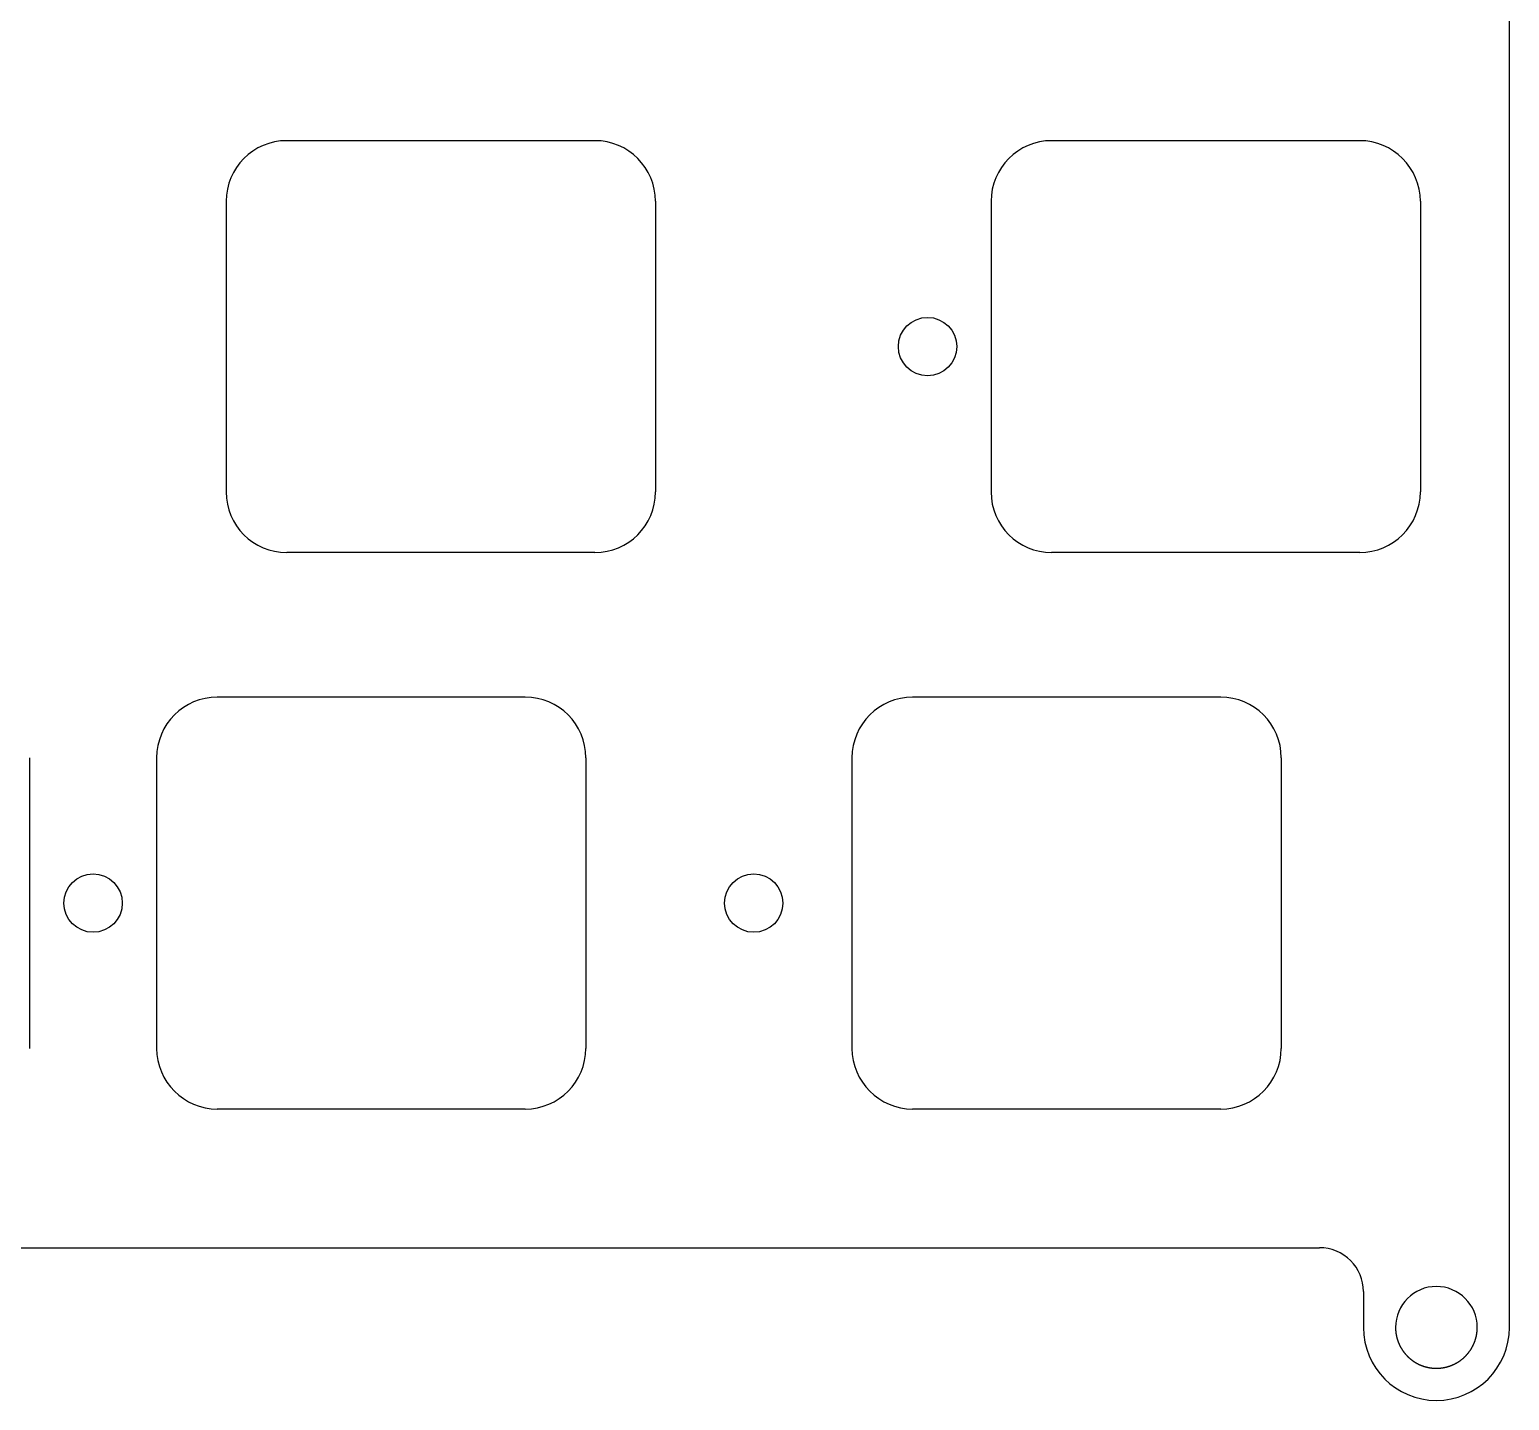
# Model space of a CAD drawing. Header units: millimetres. Extents: x -10 to 277, y -93 to 22.
# Drawn here: x 226.4 to 277.1, y -93.2 to -46.3 of the extents above; entities that cross this region are included whole.
import ezdxf

# ---------------------------------------------------------------- set-up
doc = ezdxf.new("R2010")
doc.units = ezdxf.units.MM
doc.layers.add('BLACK', color=7, linetype='CONTINUOUS')
doc.layers.add('Edge.Cuts', color=53, linetype='CONTINUOUS', true_color=0xc8a339)

msp = doc.modelspace()

# ---------------------------------------------------------------- linework, layer by layer
at = {"layer": 'BLACK', "linetype": 'Continuous'}
for p, q in [((245.78125, -50.1), (235.231249, -50.1)), ((271.975, -50.1), (261.424999, -50.1)), ((233.15625, -52.175), (233.15625, -62.125001)), ((247.85625, -52.175), (247.85625, -62.125)), ((259.35, -52.175), (259.35, -62.125001)), ((274.05, -52.175), (274.05, -62.125)), ((245.78125, -64.2), (235.23125, -64.2)), ((271.975, -64.2), (261.425, -64.2))]:
    msp.add_line(p, q, dxfattribs=at)
at = {"layer": 'BLACK'}
msp.add_circle((257.175, -57.15), 1, dxfattribs=at)
for centre, radius, start, end in [((235.231254, -52.175004), 2.075004, 90.0001381, 179.9998896), ((245.78125, -52.175), 2.075, 0, 90), ((261.425004, -52.175004), 2.075004, 90.0001381, 179.9998896), ((271.975, -52.175), 2.075, 0, 90), ((235.231252, -62.124998), 2.075002, 180.0000828, 269.9999448), ((245.78125, -62.125), 2.075, 270, 0), ((261.425002, -62.124998), 2.075002, 180.0000828, 269.9999448), ((271.975, -62.125), 2.075, 270, 0)]:
    msp.add_arc(centre, radius, start, end, dxfattribs=at)
at = {"layer": 'Edge.Cuts', "linetype": 'CONTINUOUS'}
for p, q in [((277.1, -90.725023), (277.1, 19.025023)), ((219.8295, -88), (270.6, -88)), ((272.1, -89.5), (272.1, -90.725023)), ((273.2, -90.725023), (273.20001, -90.730399)), ((273.20001, -90.730399), (273.20004, -90.735796)), ((273.20004, -90.735796), (273.200091, -90.741159)), ((273.200091, -90.741159), (273.200161, -90.746542)), ((273.200161, -90.746542), (273.200252, -90.751893)), ((273.200252, -90.751893), (273.200363, -90.757263)), ((273.200363, -90.757263), (273.200493, -90.762601)), ((273.200493, -90.762601), (273.200645, -90.76796)), ((273.200645, -90.76796), (273.200815, -90.773287)), ((273.200815, -90.773287), (273.201006, -90.778633)), ((273.201006, -90.778633), (273.201217, -90.78395)), ((273.201217, -90.78395), (273.201448, -90.789285)), ((273.201448, -90.789285), (273.201698, -90.794592)), ((273.201698, -90.794592), (273.20197, -90.799917)), ((273.20197, -90.799917), (273.20226, -90.805214)), ((273.20226, -90.805214), (273.202571, -90.810528)), ((273.202571, -90.810528), (273.202901, -90.815816)), ((273.202901, -90.815816), (273.203252, -90.821121)), ((273.203252, -90.821121), (273.203622, -90.8264)), ((273.203622, -90.8264), (273.204013, -90.831696)), ((273.204013, -90.831696), (273.204422, -90.836967)), ((273.204422, -90.836967), (273.204853, -90.842254)), ((273.204853, -90.842254), (273.205302, -90.847517)), ((273.205302, -90.847517), (273.205773, -90.852796)), ((273.205773, -90.852796), (273.206262, -90.858052)), ((273.206262, -90.858052), (273.206772, -90.863323)), ((273.206772, -90.863323), (273.207301, -90.868571)), ((273.207301, -90.868571), (273.207851, -90.873834)), ((273.207851, -90.873834), (273.208419, -90.879076)), ((273.208419, -90.879076), (273.20901, -90.884332)), ((273.20901, -90.884332), (273.209617, -90.889566)), ((273.209617, -90.889566), (273.210247, -90.894816)), ((273.210247, -90.894816), (273.210895, -90.900044)), ((273.210895, -90.900044), (273.211565, -90.905287)), ((273.211565, -90.905287), (273.212252, -90.910509)), ((273.212252, -90.910509), (273.212962, -90.915746)), ((273.212962, -90.915746), (273.213689, -90.920962)), ((273.213689, -90.920962), (273.214439, -90.926192)), ((273.214439, -90.926192), (273.215206, -90.931403)), ((273.215206, -90.931403), (273.215995, -90.936628)), ((273.215995, -90.936628), (273.216802, -90.941834)), ((273.216802, -90.941834), (273.217631, -90.947053)), ((273.217631, -90.947053), (273.218478, -90.952253)), ((273.218478, -90.952253), (273.219348, -90.957467)), ((273.219348, -90.957467), (273.220234, -90.962663)), ((273.220234, -90.962663), (273.221144, -90.967872)), ((273.221144, -90.967872), (273.22207, -90.973063)), ((273.22207, -90.973063), (273.22302, -90.978267)), ((273.22302, -90.978267), (273.223986, -90.983454)), ((273.223986, -90.983454), (273.224976, -90.988653)), ((273.224976, -90.988653), (273.225983, -90.993836)), ((273.225983, -90.993836), (273.227012, -90.99903)), ((273.227012, -90.99903), (273.228059, -91.004209)), ((273.228059, -91.004209), (273.229129, -91.0094)), ((273.229129, -91.0094), (273.230216, -91.014575)), ((273.230216, -91.014575), (273.231327, -91.019761)), ((273.231327, -91.019761), (273.232454, -91.024933)), ((273.232454, -91.024933), (273.233605, -91.030115)), ((273.233605, -91.030115), (273.234772, -91.035283)), ((273.234772, -91.035283), (273.235963, -91.040462)), ((273.235963, -91.040462), (273.237172, -91.045627)), ((273.237172, -91.045627), (273.238403, -91.050802)), ((273.238403, -91.050802), (273.239652, -91.055964)), ((273.239652, -91.055964), (273.240924, -91.061136)), ((273.240924, -91.061136), (273.242214, -91.066295)), ((273.242214, -91.066295), (273.243526, -91.071464)), ((273.243526, -91.071464), (273.244857, -91.076619)), ((273.244857, -91.076619), (273.24621, -91.081786)), ((273.24621, -91.081786), (273.247581, -91.086939)), ((273.247581, -91.086939), (273.248976, -91.092102)), ((273.248976, -91.092102), (273.250387, -91.097253)), ((273.250387, -91.097253), (273.251823, -91.102413)), ((273.251823, -91.102413), (273.253276, -91.107562)), ((273.253276, -91.107562), (273.254752, -91.11272)), ((273.254752, -91.11272), (273.256, -91.117023)), ((273.256, -91.117023), (273.257493, -91.122108)), ((273.257493, -91.122108), (273.259011, -91.127202)), ((273.259011, -91.127202), (273.260543, -91.132277)), ((273.260543, -91.132277), (273.2621, -91.137361)), ((273.2621, -91.137361), (273.263671, -91.142425)), ((273.263671, -91.142425), (273.265266, -91.147498)), ((273.265266, -91.147498), (273.266876, -91.152551)), ((273.266876, -91.152551), (273.268509, -91.157613)), ((273.268509, -91.157613), (273.270157, -91.162654)), ((273.270157, -91.162654), (273.271829, -91.167703)), ((273.271829, -91.167703), (273.273516, -91.172732)), ((273.273516, -91.172732), (273.275226, -91.177769)), ((273.275226, -91.177769), (273.276951, -91.182785)), ((273.276951, -91.182785), (273.278699, -91.187808)), ((273.278699, -91.187808), (273.280461, -91.192811)), ((273.280461, -91.192811), (273.282248, -91.197821)), ((273.282248, -91.197821), (273.284048, -91.20281)), ((273.284048, -91.20281), (273.285872, -91.207805)), ((273.285872, -91.207805), (273.287709, -91.21278)), ((273.287709, -91.21278), (273.289571, -91.217761)), ((275.90804, -91.22407), (275.911768, -91.214185)), ((275.911768, -91.214185), (275.915421, -91.204271)), ((275.915421, -91.204271), (275.918999, -91.19433)), ((275.918999, -91.19433), (275.922502, -91.184362)), ((275.922502, -91.184362), (275.92593, -91.174369)), ((275.92593, -91.174369), (275.929283, -91.16435)), ((275.929283, -91.16435), (275.93256, -91.154307)), ((275.93256, -91.154307), (275.93576, -91.144242)), ((275.93576, -91.144242), (275.938884, -91.134155)), ((275.938884, -91.134155), (275.941931, -91.124047)), ((275.941931, -91.124047), (275.944, -91.117023)), ((275.944, -91.117023), (275.946951, -91.106762)), ((275.946951, -91.106762), (275.949821, -91.096496)), ((275.949821, -91.096496), (275.952609, -91.086227)), ((275.952609, -91.086227), (275.955316, -91.075954)), ((275.955316, -91.075954), (275.957942, -91.065676)), ((275.957942, -91.065676), (275.960487, -91.055393)), ((275.960487, -91.055393), (275.962951, -91.045105)), ((275.962951, -91.045105), (275.965335, -91.034811)), ((275.965335, -91.034811), (275.967638, -91.024512)), ((275.967638, -91.024512), (275.969861, -91.014206)), ((275.969861, -91.014206), (275.972005, -91.003894)), ((275.972005, -91.003894), (275.974068, -90.993576)), ((275.974068, -90.993576), (275.976052, -90.98325)), ((275.976052, -90.98325), (275.977956, -90.972917)), ((275.977956, -90.972917), (275.97978, -90.962576)), ((275.97978, -90.962576), (275.981526, -90.952227)), ((275.981526, -90.952227), (275.983192, -90.941869)), ((275.983192, -90.941869), (275.984779, -90.931503)), ((275.984779, -90.931503), (275.986287, -90.921127)), ((275.986287, -90.921127), (275.987716, -90.910741)), ((275.987716, -90.910741), (275.989067, -90.900345)), ((275.989067, -90.900345), (275.990338, -90.889938)), ((275.990338, -90.889938), (275.991531, -90.879519)), ((275.991531, -90.879519), (275.992646, -90.869089)), ((275.992646, -90.869089), (275.993681, -90.858647)), ((275.993681, -90.858647), (275.994639, -90.848191)), ((275.994639, -90.848191), (275.995517, -90.837722)), ((275.995517, -90.837722), (275.996317, -90.827239)), ((275.996317, -90.827239), (275.997039, -90.816741)), ((275.997039, -90.816741), (275.997682, -90.806228)), ((275.997682, -90.806228), (275.998247, -90.795698)), ((275.998247, -90.795698), (275.998733, -90.785151)), ((275.998733, -90.785151), (275.99914, -90.774586)), ((275.99914, -90.774586), (275.999469, -90.764002)), ((275.999469, -90.764002), (275.999719, -90.753399)), ((275.999719, -90.753399), (275.99989, -90.742774)), ((275.99989, -90.742774), (275.999982, -90.732127)), ((275.999982, -90.732127), (276, -90.725023)), ((273.289571, -91.217761), (273.291446, -91.222722)), ((273.291446, -91.222722), (273.293345, -91.227688)), ((273.293345, -91.227688), (273.295257, -91.232633)), ((273.295257, -91.232633), (273.297193, -91.237584)), ((273.297193, -91.237584), (273.299143, -91.242514)), ((273.299143, -91.242514), (273.301116, -91.247449)), ((273.301116, -91.247449), (273.303103, -91.252363)), ((273.303103, -91.252363), (273.305113, -91.257282)), ((273.305113, -91.257282), (273.307136, -91.262181)), ((273.307136, -91.262181), (273.309183, -91.267083)), ((273.309183, -91.267083), (273.311243, -91.271965)), ((273.311243, -91.271965), (273.313327, -91.276851)), ((273.313327, -91.276851), (273.315423, -91.281717)), ((273.315423, -91.281717), (273.317543, -91.286586)), ((273.317543, -91.286586), (273.319676, -91.291434)), ((273.319676, -91.291434), (273.321833, -91.296286)), ((273.321833, -91.296286), (273.324002, -91.301117)), ((273.324002, -91.301117), (273.326195, -91.305951)), ((273.326195, -91.305951), (273.3284, -91.310765)), ((273.3284, -91.310765), (273.330629, -91.315581)), ((273.330629, -91.315581), (273.332871, -91.320377)), ((273.332871, -91.320377), (273.335135, -91.325176)), ((273.335135, -91.325176), (273.337413, -91.329954)), ((273.337413, -91.329954), (273.339714, -91.334734)), ((273.339714, -91.334734), (273.342027, -91.339494)), ((273.342027, -91.339494), (273.344363, -91.344255)), ((273.344363, -91.344255), (273.346712, -91.348997)), ((273.346712, -91.348997), (273.349084, -91.35374)), ((273.349084, -91.35374), (273.351469, -91.358463)), ((273.351469, -91.358463), (273.353876, -91.363187)), ((273.353876, -91.363187), (273.356296, -91.367891)), ((273.356296, -91.367891), (273.35874, -91.372596)), ((273.35874, -91.372596), (273.361195, -91.377281)), ((273.361195, -91.377281), (273.363673, -91.381968)), ((273.363673, -91.381968), (273.366164, -91.386634)), ((273.366164, -91.386634), (273.368678, -91.3913)), ((273.368678, -91.3913), (273.371204, -91.395947)), ((273.371204, -91.395947), (273.373753, -91.400594)), ((273.373753, -91.400594), (273.376313, -91.405221)), ((273.376313, -91.405221), (273.378898, -91.409849)), ((273.378898, -91.409849), (273.381493, -91.414457)), ((273.381493, -91.414457), (273.384112, -91.419064)), ((273.384112, -91.419064), (273.386743, -91.423652)), ((273.386743, -91.423652), (273.389397, -91.42824)), ((273.389397, -91.42824), (273.392063, -91.432808)), ((273.392063, -91.432808), (273.394752, -91.437376)), ((273.394752, -91.437376), (273.397452, -91.441924)), ((273.397452, -91.441924), (273.400176, -91.446471)), ((273.400176, -91.446471), (273.402911, -91.451)), ((273.402911, -91.451), (273.40567, -91.455527)), ((273.40567, -91.455527), (273.40844, -91.460035)), ((273.40844, -91.460035), (273.411233, -91.464541)), ((273.411233, -91.464541), (273.414037, -91.469029)), ((273.414037, -91.469029), (273.416865, -91.473515)), ((273.416865, -91.473515), (273.419704, -91.477983)), ((273.419704, -91.477983), (273.422566, -91.482448)), ((273.422566, -91.482448), (273.42544, -91.486895)), ((273.42544, -91.486895), (273.428336, -91.49134)), ((273.428336, -91.49134), (273.431244, -91.495766)), ((273.431244, -91.495766), (273.434175, -91.50019)), ((273.434175, -91.50019), (273.437118, -91.504596)), ((273.437118, -91.504596), (273.440083, -91.508999)), ((273.440083, -91.508999), (273.44306, -91.513384)), ((273.44306, -91.513384), (273.44606, -91.517766)), ((273.44606, -91.517766), (273.449072, -91.52213)), ((273.449072, -91.52213), (273.452106, -91.526492)), ((273.452106, -91.526492), (273.455151, -91.530835)), ((273.455151, -91.530835), (273.45822, -91.535175)), ((273.45822, -91.535175), (273.4613, -91.539497)), ((273.4613, -91.539497), (273.464402, -91.543816)), ((273.464402, -91.543816), (273.467517, -91.548117)), ((273.467517, -91.548117), (273.470654, -91.552416)), ((273.470654, -91.552416), (273.473802, -91.556695)), ((273.473802, -91.556695), (273.476973, -91.560972)), ((273.476973, -91.560972), (273.48, -91.565023)), ((273.48, -91.565023), (273.483127, -91.569176)), ((273.483127, -91.569176), (273.486277, -91.573326)), ((273.486277, -91.573326), (273.489444, -91.577464)), ((273.489444, -91.577464), (273.492633, -91.581599)), ((273.492633, -91.581599), (273.495838, -91.585723)), ((273.495838, -91.585723), (273.499066, -91.589842)), ((273.499066, -91.589842), (273.50231, -91.593949)), ((273.50231, -91.593949), (273.505575, -91.598052)), ((273.505575, -91.598052), (273.508857, -91.602142)), ((273.508857, -91.602142), (273.51216, -91.606228)), ((273.51216, -91.606228), (273.515479, -91.610301)), ((273.515479, -91.610301), (273.51882, -91.614368)), ((273.51882, -91.614368), (273.522175, -91.618423)), ((273.522175, -91.618423), (273.525552, -91.622472)), ((273.525552, -91.622472), (273.528943, -91.626507)), ((273.528943, -91.626507), (273.532356, -91.630536)), ((273.532356, -91.630536), (273.535783, -91.634551)), ((273.535783, -91.634551), (273.539232, -91.63856)), ((273.539232, -91.63856), (273.542694, -91.642554)), ((273.542694, -91.642554), (273.546177, -91.646543)), ((273.546177, -91.646543), (273.549674, -91.650516)), ((273.549674, -91.650516), (273.553192, -91.654482)), ((273.553192, -91.654482), (273.556722, -91.658433)), ((273.556722, -91.658433), (273.560274, -91.662377)), ((273.560274, -91.662377), (273.563838, -91.666305)), ((273.563838, -91.666305), (273.567423, -91.670227)), ((273.567423, -91.670227), (273.57102, -91.674131)), ((273.57102, -91.674131), (273.574638, -91.678029)), ((273.574638, -91.678029), (273.578267, -91.68191)), ((273.578267, -91.68191), (273.581917, -91.685783)), ((273.581917, -91.685783), (273.585578, -91.68964)), ((273.585578, -91.68964), (273.58926, -91.693488)), ((273.58926, -91.693488), (273.592953, -91.697319)), ((273.592953, -91.697319), (273.596666, -91.701142)), ((273.596666, -91.701142), (273.600389, -91.704948)), ((273.600389, -91.704948), (273.604133, -91.708745)), ((273.604133, -91.708745), (273.607887, -91.712524)), ((273.607887, -91.712524), (273.611661, -91.716295)), ((273.611661, -91.716295), (273.615445, -91.720047)), ((273.615445, -91.720047), (273.619248, -91.72379)), ((275.58164, -91.722918), (275.589201, -91.715436)), ((275.589201, -91.715436), (275.596702, -91.7079)), ((275.596702, -91.7079), (275.604144, -91.700311)), ((275.604144, -91.700311), (275.611524, -91.692671)), ((275.611524, -91.692671), (275.618842, -91.68498)), ((275.618842, -91.68498), (275.626097, -91.67724)), ((275.626097, -91.67724), (275.633288, -91.669451)), ((275.633288, -91.669451), (275.640414, -91.661616)), ((275.640414, -91.661616), (275.647473, -91.653735)), ((275.647473, -91.653735), (275.654465, -91.645809)), ((275.654465, -91.645809), (275.661389, -91.637841)), ((275.661389, -91.637841), (275.668243, -91.62983)), ((275.668243, -91.62983), (275.675027, -91.62178)), ((275.675027, -91.62178), (275.681739, -91.61369)), ((275.681739, -91.61369), (275.688379, -91.605563)), ((275.688379, -91.605563), (275.694945, -91.5974)), ((275.694945, -91.5974), (275.701436, -91.589203)), ((275.701436, -91.589203), (275.707852, -91.580973)), ((275.707852, -91.580973), (275.714191, -91.572711)), ((275.714191, -91.572711), (275.72, -91.565023)), ((275.72, -91.565023), (275.72633, -91.556516)), ((275.72633, -91.556516), (275.732592, -91.547968)), ((275.732592, -91.547968), (275.738786, -91.539377)), ((275.738786, -91.539377), (275.744911, -91.530746)), ((275.744911, -91.530746), (275.750968, -91.522073)), ((275.750968, -91.522073), (275.756957, -91.513359)), ((275.756957, -91.513359), (275.762877, -91.504603)), ((275.762877, -91.504603), (275.768728, -91.495807)), ((275.768728, -91.495807), (275.774511, -91.486971)), ((275.774511, -91.486971), (275.780225, -91.478093)), ((275.780225, -91.478093), (275.785871, -91.469176)), ((275.785871, -91.469176), (275.791447, -91.460218)), ((275.791447, -91.460218), (275.796955, -91.45122)), ((275.796955, -91.45122), (275.802393, -91.442183)), ((275.802393, -91.442183), (275.807762, -91.433106)), ((275.807762, -91.433106), (275.813062, -91.423989)), ((275.813062, -91.423989), (275.818293, -91.414834)), ((275.818293, -91.414834), (275.823453, -91.40564)), ((275.823453, -91.40564), (275.828545, -91.396408)), ((275.828545, -91.396408), (275.833566, -91.387137)), ((275.833566, -91.387137), (275.838517, -91.377828)), ((275.838517, -91.377828), (275.843398, -91.368482)), ((275.843398, -91.368482), (275.848208, -91.359099)), ((275.848208, -91.359099), (275.852948, -91.349679)), ((275.852948, -91.349679), (275.857617, -91.340222)), ((275.857617, -91.340222), (275.862215, -91.33073)), ((275.862215, -91.33073), (275.866742, -91.321201)), ((275.866742, -91.321201), (275.871197, -91.311638)), ((275.871197, -91.311638), (275.875581, -91.30204)), ((275.875581, -91.30204), (275.879892, -91.292407)), ((275.879892, -91.292407), (275.884132, -91.282741)), ((275.884132, -91.282741), (275.888299, -91.273042)), ((275.888299, -91.273042), (275.892394, -91.26331)), ((275.892394, -91.26331), (275.896415, -91.253546)), ((275.896415, -91.253546), (275.900364, -91.243751)), ((275.900364, -91.243751), (275.904239, -91.233925)), ((275.904239, -91.233925), (275.90804, -91.22407)), ((273.619248, -91.72379), (273.623062, -91.727515)), ((273.623062, -91.727515), (273.626895, -91.731232)), ((273.626895, -91.731232), (273.630737, -91.734929)), ((273.630737, -91.734929), (273.634598, -91.738617)), ((273.634598, -91.738617), (273.638469, -91.742286)), ((273.638469, -91.742286), (273.642359, -91.745945)), ((273.642359, -91.745945), (273.646257, -91.749585)), ((273.646257, -91.749585), (273.650175, -91.753216)), ((273.650175, -91.753216), (273.654101, -91.756827)), ((273.654101, -91.756827), (273.658046, -91.760428)), ((273.658046, -91.760428), (273.661999, -91.76401)), ((273.661999, -91.76401), (273.665971, -91.767581)), ((273.665971, -91.767581), (273.669951, -91.771132)), ((273.669951, -91.771132), (273.673949, -91.774674)), ((273.673949, -91.774674), (273.677955, -91.778194)), ((273.677955, -91.778194), (273.681979, -91.781705)), ((273.681979, -91.781705), (273.686011, -91.785195)), ((273.686011, -91.785195), (273.69006, -91.788675)), ((273.69006, -91.788675), (273.694117, -91.792134)), ((273.694117, -91.792134), (273.698192, -91.795582)), ((273.698192, -91.795582), (273.702273, -91.799009)), ((273.702273, -91.799009), (273.706373, -91.802426)), ((273.706373, -91.802426), (273.710479, -91.805822)), ((273.710479, -91.805822), (273.714603, -91.809206)), ((273.714603, -91.809206), (273.718733, -91.81257)), ((273.718733, -91.81257), (273.72288, -91.815922)), ((273.72288, -91.815922), (273.727034, -91.819253)), ((273.727034, -91.819253), (273.731205, -91.822572)), ((273.731205, -91.822572), (273.735382, -91.82587)), ((273.735382, -91.82587), (273.739576, -91.829157)), ((273.739576, -91.829157), (273.743775, -91.832422)), ((273.743775, -91.832422), (273.747992, -91.835675)), ((273.747992, -91.835675), (273.752214, -91.838907)), ((273.752214, -91.838907), (273.756453, -91.842127)), ((273.756453, -91.842127), (273.760697, -91.845325)), ((273.760697, -91.845325), (273.764958, -91.848511)), ((273.764958, -91.848511), (273.769224, -91.851676)), ((273.769224, -91.851676), (273.773507, -91.854828)), ((273.773507, -91.854828), (273.777793, -91.857958)), ((273.777793, -91.857958), (273.782097, -91.861076)), ((273.782097, -91.861076), (273.786405, -91.864172)), ((273.786405, -91.864172), (273.79073, -91.867255)), ((273.79073, -91.867255), (273.795058, -91.870317)), ((273.795058, -91.870317), (273.799404, -91.873365)), ((273.799404, -91.873365), (273.803752, -91.876392)), ((273.803752, -91.876392), (273.808118, -91.879406)), ((273.808118, -91.879406), (273.812486, -91.882398)), ((273.812486, -91.882398), (273.816872, -91.885376)), ((273.816872, -91.885376), (273.82126, -91.888333)), ((273.82126, -91.888333), (273.825665, -91.891277)), ((273.825665, -91.891277), (273.830072, -91.894198)), ((273.830072, -91.894198), (273.834496, -91.897106)), ((273.834496, -91.897106), (273.838923, -91.899992)), ((273.838923, -91.899992), (273.843366, -91.902864)), ((273.843366, -91.902864), (273.847811, -91.905715)), ((273.847811, -91.905715), (273.852273, -91.908551)), ((273.852273, -91.908551), (273.856737, -91.911366)), ((273.856737, -91.911366), (273.861216, -91.914166)), ((273.861216, -91.914166), (273.865699, -91.916945)), ((273.865699, -91.916945), (273.870196, -91.91971)), ((273.870196, -91.91971), (273.874696, -91.922452)), ((273.874696, -91.922452), (273.879212, -91.92518)), ((273.879212, -91.92518), (273.883729, -91.927887)), ((273.883729, -91.927887), (273.888262, -91.930579)), ((273.888262, -91.930579), (273.892797, -91.933249)), ((273.892797, -91.933249), (273.897347, -91.935905)), ((273.897347, -91.935905), (273.901899, -91.938538)), ((273.901899, -91.938538), (273.906466, -91.941157)), ((273.906466, -91.941157), (273.911035, -91.943754)), ((273.911035, -91.943754), (273.915619, -91.946337)), ((273.915619, -91.946337), (273.920204, -91.948897)), ((273.920204, -91.948897), (273.924805, -91.951443)), ((273.924805, -91.951443), (273.929407, -91.953966)), ((273.929407, -91.953966), (273.934023, -91.956475)), ((273.934023, -91.956475), (273.941176, -91.960317)), ((273.941176, -91.960317), (273.94582, -91.962782)), ((273.94582, -91.962782), (273.950477, -91.965232)), ((273.950477, -91.965232), (273.955146, -91.967665)), ((273.955146, -91.967665), (273.959828, -91.970083)), ((273.959828, -91.970083), (273.96452, -91.972483)), ((273.96452, -91.972483), (273.969226, -91.974868)), ((273.969226, -91.974868), (273.973942, -91.977236)), ((273.973942, -91.977236), (273.978671, -91.979587)), ((273.978671, -91.979587), (273.98341, -91.981921)), ((273.98341, -91.981921), (273.988162, -91.98424)), ((273.988162, -91.98424), (273.992922, -91.98654)), ((273.992922, -91.98654), (273.997696, -91.988824)), ((273.997696, -91.988824), (274.002478, -91.99109)), ((274.002478, -91.99109), (274.007272, -91.99334)), ((274.007272, -91.99334), (274.012075, -91.995572)), ((274.012075, -91.995572), (274.01689, -91.997787)), ((274.01689, -91.997787), (274.021712, -91.999983)), ((274.021712, -91.999983), (274.026547, -92.002163)), ((274.026547, -92.002163), (274.031388, -92.004325)), ((274.031388, -92.004325), (274.036242, -92.00647)), ((274.036242, -92.00647), (274.041102, -92.008595)), ((274.041102, -92.008595), (274.045974, -92.010704)), ((274.045974, -92.010704), (274.050852, -92.012794)), ((274.050852, -92.012794), (274.055741, -92.014867)), ((274.055741, -92.014867), (274.060636, -92.016921)), ((274.060636, -92.016921), (274.065543, -92.018958)), ((274.065543, -92.018958), (274.070454, -92.020975)), ((274.070454, -92.020975), (274.075377, -92.022975)), ((274.075377, -92.022975), (274.080304, -92.024955)), ((274.080304, -92.024955), (274.085243, -92.026918)), ((274.085243, -92.026918), (274.090185, -92.028862)), ((274.090185, -92.028862), (274.095138, -92.030787)), ((274.095138, -92.030787), (274.100095, -92.032693)), ((274.100095, -92.032693), (274.105063, -92.034582)), ((274.105063, -92.034582), (274.110033, -92.03645)), ((274.110033, -92.03645), (274.115014, -92.038301)), ((274.115014, -92.038301), (274.119998, -92.040131)), ((274.119998, -92.040131), (274.124992, -92.041944)), ((274.124992, -92.041944), (274.129988, -92.043737)), ((274.129988, -92.043737), (274.134994, -92.045511)), ((274.134994, -92.045511), (274.140002, -92.047265)), ((274.140002, -92.047265), (274.14502, -92.049001)), ((274.14502, -92.049001), (274.150039, -92.050717)), ((274.150039, -92.050717), (274.155068, -92.052415)), ((274.155068, -92.052415), (274.160098, -92.054091)), ((274.160098, -92.054091), (274.165137, -92.05575)), ((274.165137, -92.05575), (274.170177, -92.057388)), ((274.170177, -92.057388), (274.175226, -92.059008)), ((274.175226, -92.059008), (274.180275, -92.060607)), ((274.180275, -92.060607), (274.185333, -92.062188)), ((274.185333, -92.062188), (274.19039, -92.063747)), ((274.19039, -92.063747), (274.195457, -92.065289)), ((274.195457, -92.065289), (274.200523, -92.066809)), ((274.200523, -92.066809), (274.205597, -92.068311)), ((274.205597, -92.068311), (274.21067, -92.069791)), ((274.21067, -92.069791), (274.215752, -92.071254)), ((274.215752, -92.071254), (274.220832, -92.072695)), ((274.220832, -92.072695), (274.225921, -92.074117)), ((274.225921, -92.074117), (274.231007, -92.075518)), ((274.231007, -92.075518), (274.236102, -92.076901)), ((274.236102, -92.076901), (274.241195, -92.078262)), ((274.241195, -92.078262), (274.246295, -92.079605)), ((274.246295, -92.079605), (274.255384, -92.081946)), ((274.255384, -92.081946), (274.265577, -92.084493)), ((274.265577, -92.084493), (274.275803, -92.086967)), ((274.275803, -92.086967), (274.286061, -92.089365)), ((274.286061, -92.089365), (274.296349, -92.091688)), ((274.296349, -92.091688), (274.306665, -92.093936)), ((274.306665, -92.093936), (274.317009, -92.096108)), ((274.317009, -92.096108), (274.327378, -92.098204)), ((274.327378, -92.098204), (274.332572, -92.099223)), ((274.332572, -92.099223), (274.337772, -92.100222)), ((274.337772, -92.100222), (274.342977, -92.101203)), ((274.342977, -92.101203), (274.348188, -92.102164)), ((274.348188, -92.102164), (274.353404, -92.103106)), ((274.353404, -92.103106), (274.358626, -92.104028)), ((274.358626, -92.104028), (274.363852, -92.104931)), ((274.363852, -92.104931), (274.369083, -92.105814)), ((274.369083, -92.105814), (274.374319, -92.106678)), ((274.374319, -92.106678), (274.379559, -92.107523)), ((274.379559, -92.107523), (274.384803, -92.108348)), ((274.384803, -92.108348), (274.390051, -92.109153)), ((274.390051, -92.109153), (274.395303, -92.109938)), ((274.395303, -92.109938), (274.400559, -92.110704)), ((274.400559, -92.110704), (274.405818, -92.11145)), ((274.405818, -92.11145), (274.41108, -92.112177)), ((274.41108, -92.112177), (274.416345, -92.112883)), ((274.416345, -92.112883), (274.421614, -92.11357)), ((274.421614, -92.11357), (274.426884, -92.114237)), ((274.426884, -92.114237), (274.432158, -92.114884)), ((274.432158, -92.114884), (274.437433, -92.115511)), ((274.437433, -92.115511), (274.442712, -92.116119)), ((274.442712, -92.116119), (274.447991, -92.116706)), ((274.447991, -92.116706), (274.453273, -92.117273)), ((274.453273, -92.117273), (274.458555, -92.117821)), ((274.458555, -92.117821), (274.46384, -92.118349)), ((274.46384, -92.118349), (274.469125, -92.118856)), ((274.469125, -92.118856), (274.474413, -92.119344)), ((274.474413, -92.119344), (274.479699, -92.119811)), ((274.479699, -92.119811), (274.484988, -92.120259)), ((274.484988, -92.120259), (274.490276, -92.120686)), ((274.490276, -92.120686), (274.495566, -92.121093)), ((274.495566, -92.121093), (274.500853, -92.121481)), ((274.500853, -92.121481), (274.506143, -92.121848)), ((274.506143, -92.121848), (274.511431, -92.122195)), ((274.511431, -92.122195), (274.51672, -92.122522)), ((274.51672, -92.122522), (274.522006, -92.122829)), ((274.522006, -92.122829), (274.527294, -92.123116)), ((274.527294, -92.123116), (274.532578, -92.123383)), ((274.532578, -92.123383), (274.537864, -92.123629)), ((274.537864, -92.123629), (274.543146, -92.123856)), ((274.543146, -92.123856), (274.548429, -92.124062)), ((274.548429, -92.124062), (274.553707, -92.124249)), ((274.553707, -92.124249), (274.558986, -92.124415)), ((274.558986, -92.124415), (274.564261, -92.124561)), ((274.564261, -92.124561), (274.569536, -92.124687)), ((274.569536, -92.124687), (274.574806, -92.124793)), ((274.574806, -92.124793), (274.580076, -92.124879)), ((274.580076, -92.124879), (274.585341, -92.124945)), ((274.585341, -92.124945), (274.590606, -92.124991)), ((274.590606, -92.124991), (274.6, -92.125023)), ((274.6, -92.125023), (274.610505, -92.124983)), ((274.610505, -92.124983), (274.621022, -92.124863)), ((274.621022, -92.124863), (274.63155, -92.124663)), ((274.63155, -92.124663), (274.642088, -92.124383)), ((274.642088, -92.124383), (274.652635, -92.124022)), ((274.652635, -92.124022), (274.663189, -92.123582)), ((274.663189, -92.123582), (274.673749, -92.123061)), ((274.673749, -92.123061), (274.684313, -92.12246)), ((274.684313, -92.12246), (274.69488, -92.121778)), ((274.69488, -92.121778), (274.705449, -92.121017)), ((274.705449, -92.121017), (274.716018, -92.120175)), ((274.716018, -92.120175), (274.726585, -92.119253)), ((274.726585, -92.119253), (274.737149, -92.118251)), ((274.737149, -92.118251), (274.74771, -92.117169)), ((274.74771, -92.117169), (274.758264, -92.116008)), ((274.758264, -92.116008), (274.768811, -92.114767)), ((274.768811, -92.114767), (274.77935, -92.113446)), ((274.77935, -92.113446), (274.789878, -92.112046)), ((274.789878, -92.112046), (274.800394, -92.110567)), ((274.800394, -92.110567), (274.810897, -92.109009)), ((274.810897, -92.109009), (274.821385, -92.107372)), ((274.821385, -92.107372), (274.831857, -92.105657)), ((274.831857, -92.105657), (274.837087, -92.10477)), ((274.837087, -92.10477), (274.842312, -92.103864)), ((274.842312, -92.103864), (274.847532, -92.102938)), ((274.847532, -92.102938), (274.852747, -92.101993)), ((274.852747, -92.101993), (274.857956, -92.101028)), ((274.857956, -92.101028), (274.863161, -92.100044)), ((274.863161, -92.100044), (274.86836, -92.099041)), ((274.86836, -92.099041), (274.873553, -92.098019)), ((274.873553, -92.098019), (274.87874, -92.096977)), ((274.87874, -92.096977), (274.883921, -92.095916)), ((274.883921, -92.095916), (274.889095, -92.094836)), ((274.889095, -92.094836), (274.894264, -92.093737)), ((274.894264, -92.093737), (274.899425, -92.092619)), ((274.899425, -92.092619), (274.90458, -92.091482)), ((274.90458, -92.091482), (274.909727, -92.090326)), ((274.909727, -92.090326), (274.914867, -92.089151)), ((274.914867, -92.089151), (274.92, -92.087958)), ((274.92, -92.087958), (274.925126, -92.086745)), ((274.925126, -92.086745), (274.930243, -92.085514)), ((274.930243, -92.085514), (274.935352, -92.084264)), ((274.935352, -92.084264), (274.944615, -92.081946)), ((274.944615, -92.081946), (274.954796, -92.079319)), ((274.954796, -92.079319), (274.964967, -92.076612)), ((274.964967, -92.076612), (274.975127, -92.073826)), ((274.975127, -92.073826), (274.985275, -92.070959)), ((274.985275, -92.070959), (274.995409, -92.068014)), ((274.995409, -92.068014), (275.005529, -92.06499)), ((275.005529, -92.06499), (275.015633, -92.061887)), ((275.015633, -92.061887), (275.025721, -92.058706)), ((275.025721, -92.058706), (275.03579, -92.055446)), ((275.03579, -92.055446), (275.04584, -92.052109)), ((275.04584, -92.052109), (275.055869, -92.048695)), ((275.055869, -92.048695), (275.065877, -92.045204)), ((275.065877, -92.045204), (275.075861, -92.041636)), ((275.075861, -92.041636), (275.085821, -92.037992)), ((275.085821, -92.037992), (275.095756, -92.034272)), ((275.095756, -92.034272), (275.105663, -92.030477)), ((275.105663, -92.030477), (275.115543, -92.026607)), ((275.115543, -92.026607), (275.125393, -92.022663)), ((275.125393, -92.022663), (275.135211, -92.018646)), ((275.135211, -92.018646), (275.144998, -92.014555)), ((275.144998, -92.014555), (275.154751, -92.010392)), ((275.154751, -92.010392), (275.164469, -92.006156)), ((275.164469, -92.006156), (275.174151, -92.00185)), ((275.174151, -92.00185), (275.183795, -91.997473)), ((275.183795, -91.997473), (275.1934, -91.993025)), ((275.1934, -91.993025), (275.202965, -91.988509)), ((275.202965, -91.988509), (275.212488, -91.983924)), ((275.212488, -91.983924), (275.221967, -91.979271)), ((275.221967, -91.979271), (275.231402, -91.974551)), ((275.231402, -91.974551), (275.240791, -91.969764)), ((275.240791, -91.969764), (275.250132, -91.964912)), ((275.250132, -91.964912), (275.258823, -91.960317)), ((275.258823, -91.960317), (275.26804, -91.955356)), ((275.26804, -91.955356), (275.277224, -91.950322)), ((275.277224, -91.950322), (275.286377, -91.945215)), ((275.286377, -91.945215), (275.295495, -91.940035)), ((275.295495, -91.940035), (275.304581, -91.934782)), ((275.304581, -91.934782), (275.313632, -91.929456)), ((275.313632, -91.929456), (275.322649, -91.924059)), ((275.322649, -91.924059), (275.331631, -91.918589)), ((275.331631, -91.918589), (275.340577, -91.913048)), ((275.340577, -91.913048), (275.349487, -91.907435)), ((275.349487, -91.907435), (275.358361, -91.901751)), ((275.358361, -91.901751), (275.367197, -91.895996)), ((275.367197, -91.895996), (275.375995, -91.89017)), ((275.375995, -91.89017), (275.384755, -91.884274)), ((275.384755, -91.884274), (275.393476, -91.878308)), ((275.393476, -91.878308), (275.402157, -91.872273)), ((275.402157, -91.872273), (275.410797, -91.866169)), ((275.410797, -91.866169), (275.419397, -91.859996)), ((275.419397, -91.859996), (275.427955, -91.853754)), ((275.427955, -91.853754), (275.436471, -91.847445)), ((275.436471, -91.847445), (275.444944, -91.841068)), ((275.444944, -91.841068), (275.453373, -91.834625)), ((275.453373, -91.834625), (275.461757, -91.828115)), ((275.461757, -91.828115), (275.470097, -91.821539)), ((275.470097, -91.821539), (275.47839, -91.814898)), ((275.47839, -91.814898), (275.486636, -91.808192)), ((275.486636, -91.808192), (275.494835, -91.801422)), ((275.494835, -91.801422), (275.502985, -91.794588)), ((275.502985, -91.794588), (275.511087, -91.787692)), ((275.511087, -91.787692), (275.519138, -91.780733)), ((275.519138, -91.780733), (275.527138, -91.773713)), ((275.527138, -91.773713), (275.535086, -91.766633)), ((275.535086, -91.766633), (275.542982, -91.759492)), ((275.542982, -91.759492), (275.550825, -91.752292)), ((275.550825, -91.752292), (275.558612, -91.745034)), ((275.558612, -91.745034), (275.566345, -91.737718)), ((275.566345, -91.737718), (275.574021, -91.730346)), ((275.574021, -91.730346), (275.58164, -91.722918))]:
    msp.add_line(p, q, dxfattribs=at)
at = {"layer": 'Edge.Cuts', "linetype": 'Continuous'}
for p, q in [((243.4, -69.15), (232.849999, -69.15)), ((267.2125, -69.15), (256.662499, -69.15)), ((226.425, -71.225), (226.425, -81.175)), ((230.775, -71.225), (230.775, -81.175001)), ((245.475, -71.225), (245.475, -81.175)), ((254.5875, -71.225), (254.5875, -81.175001)), ((269.2875, -71.225), (269.2875, -81.175)), ((243.4, -83.25), (232.85, -83.25)), ((267.2125, -83.25), (256.6625, -83.25))]:
    msp.add_line(p, q, dxfattribs=at)
at = {"layer": 'Edge.Cuts'}
for centre in [(228.6, -76.2), (251.221875, -76.2)]:
    msp.add_circle(centre, 1, dxfattribs=at)
for centre, radius, start, end in [((232.85, -71.225), 2.075, 90.0000276, 180), ((243.4, -71.225), 2.075, 0, 90), ((256.6625, -71.225), 2.075, 90.0000276, 180), ((267.2125, -71.225), 2.075, 0, 90), ((232.85, -81.175), 2.075, 180.0000276, 270), ((243.4, -81.175), 2.075, 270, 0), ((256.6625, -81.175), 2.075, 180.0000276, 270), ((267.2125, -81.175), 2.075, 270, 0), ((270.600001, -89.499999), 1.499999, -0.0000382, 90.0000382), ((274.6, -90.725023), 1.4, 0, 180), ((274.6, -90.725023), 2.5, -180, 0)]:
    msp.add_arc(centre, radius, start, end, dxfattribs=at)

doc.saveas('drawing.dxf')
